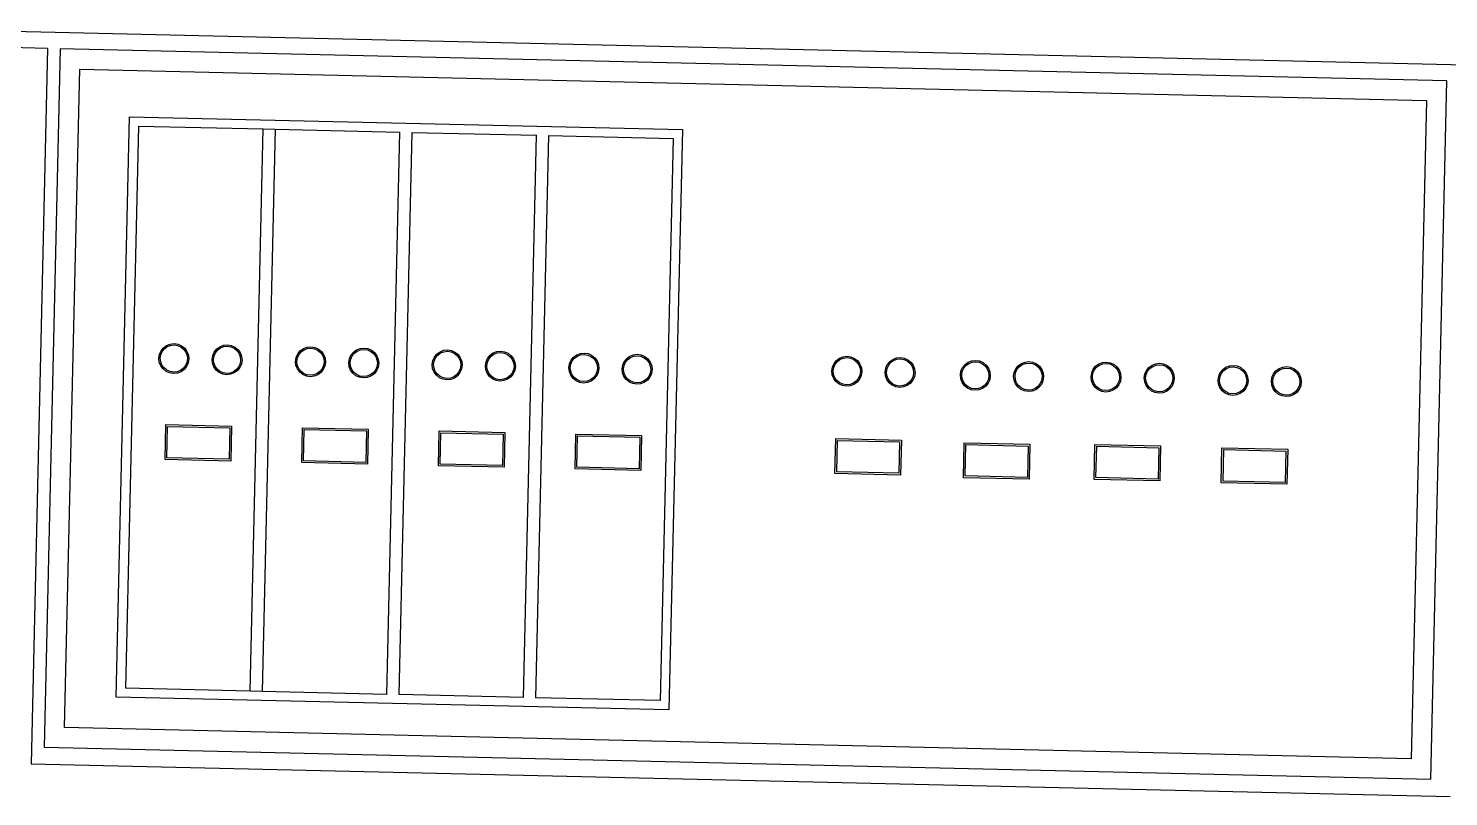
# Model space of a CAD drawing. Header units: inches. Extents: x -1841 to -80, y -100 to 1021.
# Drawn here: x -1162.45 to -1144.34, y 696.81 to 706.61 of the extents above; entities that cross this region are included whole.
import ezdxf

# ---------------------------------------------------------------- set-up
doc = ezdxf.new("R2010")
doc.units = ezdxf.units.IN
doc.header["$MEASUREMENT"] = 0
doc.layers.add('Edges', color=7, linetype='Continuous')

# ---------------------------------------------------------------- blocks, each defined once
blk = doc.blocks.new('Fire Alarm Control Panel fr')
at = {"layer": 'Edges', "color": 1}
for p, q in [((-1.3994, 1.8649), (-1.3994, -1.5137)), ((-0.003, -1.189), (-0.003, 1.5195)), ((-1.3686, 1.4817), (-1.3686, -1.1651)), ((-0.0351, 1.4817), (-1.3686, 1.4817)), ((-0.0351, -1.1651), (-0.0351, 1.4817)), ((-1.3302, -1.1268), (-1.3302, 1.4434)), ((-1.3302, 1.4434), (-0.0734, 1.4434)), ((-0.0734, 1.4434), (-0.0734, -1.1268)), ((-0.8161, 1.1885), (-0.8152, 1.1959)), ((-0.8152, 1.1959), (-0.8123, 1.2028)), ((-0.8135, 1.1885), (-0.8126, 1.1952)), ((-0.8126, 1.1952), (-0.81, 1.2015)), ((-0.8123, 1.2028), (-0.8078, 1.2087)), ((-0.81, 1.2015), (-0.8059, 1.2068)), ((-0.8078, 1.2087), (-0.8018, 1.2133)), ((-0.8059, 1.2068), (-0.8005, 1.211)), ((-0.8018, 1.2133), (-0.7949, 1.2161)), ((-0.8005, 1.211), (-0.7943, 1.2135)), ((-0.7949, 1.2161), (-0.7876, 1.2171)), ((-0.7943, 1.2135), (-0.7876, 1.2144)), ((-0.7876, 1.2171), (-0.7802, 1.2161)), ((-0.7876, 1.2144), (-0.7808, 1.2135)), ((-0.7808, 1.2135), (-0.7746, 1.211)), ((-0.7802, 1.2161), (-0.7733, 1.2133)), ((-0.7746, 1.211), (-0.7692, 1.2068)), ((-0.7733, 1.2133), (-0.7673, 1.2087)), ((-0.7692, 1.2068), (-0.7651, 1.2015)), ((-0.7673, 1.2087), (-0.7628, 1.2028)), ((-0.7651, 1.2015), (-0.7625, 1.1952)), ((-0.7628, 1.2028), (-0.76, 1.1959)), ((-0.7625, 1.1952), (-0.7616, 1.1885)), ((-0.76, 1.1959), (-0.759, 1.1885)), ((-0.6584, 1.0687), (-0.6584, 1.1942)), ((-0.6584, 1.1942), (-0.5917, 1.1942)), ((-0.5917, 1.1942), (-0.5917, 1.0687)), ((-0.8152, 1.1811), (-0.8161, 1.1885)), ((-0.8123, 1.1742), (-0.8152, 1.1811)), ((-0.8126, 1.1818), (-0.8135, 1.1885)), ((-0.81, 1.1756), (-0.8126, 1.1818)), ((-0.8078, 1.1683), (-0.8123, 1.1742)), ((-0.8059, 1.1702), (-0.81, 1.1756)), ((-0.8018, 1.1638), (-0.8078, 1.1683)), ((-0.8005, 1.1661), (-0.8059, 1.1702)), ((-0.7943, 1.1635), (-0.8005, 1.1661)), ((-0.7746, 1.1661), (-0.7808, 1.1635)), ((-0.7692, 1.1702), (-0.7746, 1.1661)), ((-0.7673, 1.1683), (-0.7733, 1.1638)), ((-0.7651, 1.1756), (-0.7692, 1.1702)), ((-0.7628, 1.1742), (-0.7673, 1.1683)), ((-0.7625, 1.1818), (-0.7651, 1.1756)), ((-0.76, 1.1811), (-0.7628, 1.1742)), ((-0.7616, 1.1885), (-0.7625, 1.1818)), ((-0.759, 1.1885), (-0.76, 1.1811)), ((-0.655, 1.1908), (-0.5951, 1.1908)), ((-0.655, 1.0721), (-0.655, 1.1908)), ((-0.5951, 1.1908), (-0.5951, 1.0721)), ((-0.7949, 1.1609), (-0.8018, 1.1638)), ((-0.7876, 1.1599), (-0.7949, 1.1609)), ((-0.7876, 1.1626), (-0.7943, 1.1635)), ((-0.7808, 1.1635), (-0.7876, 1.1626)), ((-0.7802, 1.1609), (-0.7876, 1.1599)), ((-0.7733, 1.1638), (-0.7802, 1.1609)), ((-0.8078, 1.1071), (-0.8018, 1.1117)), ((-0.8018, 1.1117), (-0.7949, 1.1145)), ((-0.8005, 1.1094), (-0.7943, 1.1119)), ((-0.7949, 1.1145), (-0.7876, 1.1155)), ((-0.7943, 1.1119), (-0.7876, 1.1128)), ((-0.7876, 1.1155), (-0.7802, 1.1145)), ((-0.7876, 1.1128), (-0.7808, 1.1119)), ((-0.7808, 1.1119), (-0.7746, 1.1094)), ((-0.7802, 1.1145), (-0.7733, 1.1117)), ((-0.7733, 1.1117), (-0.7673, 1.1071)), ((-0.8161, 1.0869), (-0.8152, 1.0943)), ((-0.8152, 1.0795), (-0.8161, 1.0869)), ((-0.8152, 1.0943), (-0.8123, 1.1012)), ((-0.8135, 1.0869), (-0.8126, 1.0936)), ((-0.8126, 1.0802), (-0.8135, 1.0869)), ((-0.8126, 1.0936), (-0.81, 1.0999)), ((-0.8123, 1.1012), (-0.8078, 1.1071)), ((-0.81, 1.0999), (-0.8059, 1.1052)), ((-0.8059, 1.1052), (-0.8005, 1.1094)), ((-0.7746, 1.1094), (-0.7692, 1.1052)), ((-0.7692, 1.1052), (-0.7651, 1.0999)), ((-0.7673, 1.1071), (-0.7628, 1.1012)), ((-0.7651, 1.0999), (-0.7625, 1.0936)), ((-0.7628, 1.1012), (-0.76, 1.0943)), ((-0.7625, 1.0936), (-0.7616, 1.0869)), ((-0.7616, 1.0869), (-0.7625, 1.0802)), ((-0.76, 1.0943), (-0.759, 1.0869)), ((-0.759, 1.0869), (-0.76, 1.0795)), ((-0.8123, 1.0726), (-0.8152, 1.0795)), ((-0.81, 1.074), (-0.8126, 1.0802)), ((-0.8078, 1.0667), (-0.8123, 1.0726)), ((-0.8059, 1.0686), (-0.81, 1.074)), ((-0.8018, 1.0622), (-0.8078, 1.0667)), ((-0.8005, 1.0645), (-0.8059, 1.0686)), ((-0.7949, 1.0593), (-0.8018, 1.0622)), ((-0.7943, 1.0619), (-0.8005, 1.0645)), ((-0.7876, 1.0583), (-0.7949, 1.0593)), ((-0.7876, 1.061), (-0.7943, 1.0619)), ((-0.7808, 1.0619), (-0.7876, 1.061)), ((-0.7802, 1.0593), (-0.7876, 1.0583)), ((-0.7746, 1.0645), (-0.7808, 1.0619)), ((-0.7733, 1.0622), (-0.7802, 1.0593)), ((-0.7692, 1.0686), (-0.7746, 1.0645)), ((-0.7673, 1.0667), (-0.7733, 1.0622)), ((-0.7651, 1.074), (-0.7692, 1.0686)), ((-0.7628, 1.0726), (-0.7673, 1.0667)), ((-0.7625, 1.0802), (-0.7651, 1.074)), ((-0.76, 1.0795), (-0.7628, 1.0726)), ((-0.5917, 1.0687), (-0.6584, 1.0687)), ((-0.5951, 1.0721), (-0.655, 1.0721)), ((-0.8169, 0.946), (-0.8159, 0.9534)), ((-0.8159, 0.9534), (-0.8131, 0.9602)), ((-0.8142, 0.946), (-0.8134, 0.9527)), ((-0.8134, 0.9527), (-0.8108, 0.9589)), ((-0.8131, 0.9602), (-0.8085, 0.9662)), ((-0.8108, 0.9589), (-0.8066, 0.9643)), ((-0.8085, 0.9662), (-0.8026, 0.9707)), ((-0.8066, 0.9643), (-0.8013, 0.9684)), ((-0.8026, 0.9707), (-0.7957, 0.9736)), ((-0.8013, 0.9684), (-0.795, 0.971)), ((-0.7957, 0.9736), (-0.7883, 0.9745)), ((-0.795, 0.971), (-0.7883, 0.9719)), ((-0.7883, 0.9745), (-0.7809, 0.9736)), ((-0.7883, 0.9719), (-0.7816, 0.971)), ((-0.7816, 0.971), (-0.7754, 0.9684)), ((-0.7809, 0.9736), (-0.774, 0.9707)), ((-0.7754, 0.9684), (-0.77, 0.9643)), ((-0.774, 0.9707), (-0.7681, 0.9662)), ((-0.77, 0.9643), (-0.7659, 0.9589)), ((-0.7681, 0.9662), (-0.7636, 0.9602)), ((-0.7659, 0.9589), (-0.7633, 0.9527)), ((-0.7636, 0.9602), (-0.7607, 0.9534)), ((-0.7633, 0.9527), (-0.7624, 0.946)), ((-0.7607, 0.9534), (-0.7597, 0.946)), ((-0.6592, 0.8262), (-0.6592, 0.9516)), ((-0.6592, 0.9516), (-0.5925, 0.9516)), ((-0.5925, 0.9516), (-0.5925, 0.8262)), ((-0.8159, 0.9386), (-0.8169, 0.946)), ((-0.8131, 0.9317), (-0.8159, 0.9386)), ((-0.8134, 0.9392), (-0.8142, 0.946)), ((-0.8108, 0.933), (-0.8134, 0.9392)), ((-0.8085, 0.9257), (-0.8131, 0.9317)), ((-0.8066, 0.9276), (-0.8108, 0.933)), ((-0.8026, 0.9212), (-0.8085, 0.9257)), ((-0.8013, 0.9235), (-0.8066, 0.9276)), ((-0.795, 0.9209), (-0.8013, 0.9235)), ((-0.7754, 0.9235), (-0.7816, 0.9209)), ((-0.77, 0.9276), (-0.7754, 0.9235)), ((-0.7681, 0.9257), (-0.774, 0.9212)), ((-0.7659, 0.933), (-0.77, 0.9276)), ((-0.7636, 0.9317), (-0.7681, 0.9257)), ((-0.7633, 0.9392), (-0.7659, 0.933)), ((-0.7607, 0.9386), (-0.7636, 0.9317)), ((-0.7624, 0.946), (-0.7633, 0.9392)), ((-0.7597, 0.946), (-0.7607, 0.9386)), ((-0.6558, 0.8296), (-0.6558, 0.9482)), ((-0.6558, 0.9482), (-0.5959, 0.9482)), ((-0.5959, 0.9482), (-0.5959, 0.8296)), ((-0.7957, 0.9184), (-0.8026, 0.9212)), ((-0.7883, 0.9174), (-0.7957, 0.9184)), ((-0.7883, 0.92), (-0.795, 0.9209)), ((-0.7816, 0.9209), (-0.7883, 0.92)), ((-0.7809, 0.9184), (-0.7883, 0.9174)), ((-0.774, 0.9212), (-0.7809, 0.9184)), ((-0.8085, 0.8646), (-0.8026, 0.8691)), ((-0.8026, 0.8691), (-0.7957, 0.872)), ((-0.8013, 0.8668), (-0.795, 0.8694)), ((-0.7957, 0.872), (-0.7883, 0.8729)), ((-0.795, 0.8694), (-0.7883, 0.8703)), ((-0.7883, 0.8729), (-0.7809, 0.872)), ((-0.7883, 0.8703), (-0.7816, 0.8694)), ((-0.7816, 0.8694), (-0.7754, 0.8668)), ((-0.7809, 0.872), (-0.774, 0.8691)), ((-0.774, 0.8691), (-0.7681, 0.8646)), ((-0.8169, 0.8444), (-0.8159, 0.8518)), ((-0.8159, 0.837), (-0.8169, 0.8444)), ((-0.8159, 0.8518), (-0.8131, 0.8586)), ((-0.8142, 0.8444), (-0.8134, 0.8511)), ((-0.8134, 0.8376), (-0.8142, 0.8444)), ((-0.8134, 0.8511), (-0.8108, 0.8573)), ((-0.8131, 0.8586), (-0.8085, 0.8646)), ((-0.8108, 0.8573), (-0.8066, 0.8627)), ((-0.8066, 0.8627), (-0.8013, 0.8668)), ((-0.7754, 0.8668), (-0.77, 0.8627)), ((-0.77, 0.8627), (-0.7659, 0.8573)), ((-0.7681, 0.8646), (-0.7636, 0.8586)), ((-0.7659, 0.8573), (-0.7633, 0.8511)), ((-0.7636, 0.8586), (-0.7607, 0.8518)), ((-0.7633, 0.8511), (-0.7624, 0.8444)), ((-0.7624, 0.8444), (-0.7633, 0.8376)), ((-0.7607, 0.8518), (-0.7597, 0.8444)), ((-0.7597, 0.8444), (-0.7607, 0.837)), ((-0.8131, 0.8301), (-0.8159, 0.837)), ((-0.8108, 0.8314), (-0.8134, 0.8376)), ((-0.8085, 0.8241), (-0.8131, 0.8301)), ((-0.8066, 0.826), (-0.8108, 0.8314)), ((-0.8026, 0.8196), (-0.8085, 0.8241)), ((-0.8013, 0.8219), (-0.8066, 0.826)), ((-0.7957, 0.8168), (-0.8026, 0.8196)), ((-0.795, 0.8193), (-0.8013, 0.8219)), ((-0.7883, 0.8158), (-0.7957, 0.8168)), ((-0.7883, 0.8184), (-0.795, 0.8193)), ((-0.7816, 0.8193), (-0.7883, 0.8184)), ((-0.7809, 0.8168), (-0.7883, 0.8158)), ((-0.7754, 0.8219), (-0.7816, 0.8193)), ((-0.774, 0.8196), (-0.7809, 0.8168)), ((-0.77, 0.826), (-0.7754, 0.8219)), ((-0.7681, 0.8241), (-0.774, 0.8196)), ((-0.7659, 0.8314), (-0.77, 0.826)), ((-0.7636, 0.8301), (-0.7681, 0.8241)), ((-0.7633, 0.8376), (-0.7659, 0.8314)), ((-0.7607, 0.837), (-0.7636, 0.8301)), ((-0.5925, 0.8262), (-0.6592, 0.8262)), ((-0.5959, 0.8296), (-0.6558, 0.8296)), ((-0.8134, 0.704), (-0.8106, 0.7109)), ((-0.8108, 0.7033), (-0.8083, 0.7095)), ((-0.8106, 0.7109), (-0.806, 0.7168)), ((-0.8083, 0.7095), (-0.8041, 0.7149)), ((-0.806, 0.7168), (-0.8001, 0.7213)), ((-0.8041, 0.7149), (-0.7988, 0.719)), ((-0.8001, 0.7213), (-0.7932, 0.7242)), ((-0.7988, 0.719), (-0.7925, 0.7216)), ((-0.7932, 0.7242), (-0.7858, 0.7251)), ((-0.7925, 0.7216), (-0.7858, 0.7225)), ((-0.7858, 0.7251), (-0.7784, 0.7242)), ((-0.7858, 0.7225), (-0.7791, 0.7216)), ((-0.7791, 0.7216), (-0.7728, 0.719)), ((-0.7784, 0.7242), (-0.7715, 0.7213)), ((-0.7728, 0.719), (-0.7675, 0.7149)), ((-0.7715, 0.7213), (-0.7656, 0.7168)), ((-0.7675, 0.7149), (-0.7634, 0.7095)), ((-0.7656, 0.7168), (-0.7611, 0.7109)), ((-0.7634, 0.7095), (-0.7608, 0.7033)), ((-0.7611, 0.7109), (-0.7582, 0.704)), ((-0.8144, 0.6966), (-0.8134, 0.704)), ((-0.8134, 0.6892), (-0.8144, 0.6966)), ((-0.8106, 0.6823), (-0.8134, 0.6892)), ((-0.8117, 0.6966), (-0.8108, 0.7033)), ((-0.8108, 0.6899), (-0.8117, 0.6966)), ((-0.8083, 0.6836), (-0.8108, 0.6899)), ((-0.806, 0.6764), (-0.8106, 0.6823)), ((-0.8041, 0.6782), (-0.8083, 0.6836)), ((-0.7988, 0.6741), (-0.8041, 0.6782)), ((-0.7675, 0.6782), (-0.7728, 0.6741)), ((-0.7634, 0.6836), (-0.7675, 0.6782)), ((-0.7611, 0.6823), (-0.7656, 0.6764)), ((-0.7608, 0.6899), (-0.7634, 0.6836)), ((-0.7582, 0.6892), (-0.7611, 0.6823)), ((-0.7608, 0.7033), (-0.7599, 0.6966)), ((-0.7599, 0.6966), (-0.7608, 0.6899)), ((-0.7582, 0.704), (-0.7572, 0.6966)), ((-0.7572, 0.6966), (-0.7582, 0.6892)), ((-0.6567, 0.5768), (-0.6567, 0.7022)), ((-0.6567, 0.7022), (-0.59, 0.7022)), ((-0.6533, 0.6988), (-0.5934, 0.6988)), ((-0.6533, 0.5802), (-0.6533, 0.6988)), ((-0.5934, 0.6988), (-0.5934, 0.5802)), ((-0.59, 0.7022), (-0.59, 0.5768)), ((-0.8001, 0.6718), (-0.806, 0.6764)), ((-0.7932, 0.669), (-0.8001, 0.6718)), ((-0.7925, 0.6715), (-0.7988, 0.6741)), ((-0.7858, 0.668), (-0.7932, 0.669)), ((-0.7858, 0.6707), (-0.7925, 0.6715)), ((-0.7791, 0.6715), (-0.7858, 0.6707)), ((-0.7784, 0.669), (-0.7858, 0.668)), ((-0.7728, 0.6741), (-0.7791, 0.6715)), ((-0.7715, 0.6718), (-0.7784, 0.669)), ((-0.7656, 0.6764), (-0.7715, 0.6718)), ((-0.7932, 0.6226), (-0.7858, 0.6235)), ((-0.7858, 0.6235), (-0.7784, 0.6226)), ((-0.8144, 0.595), (-0.8134, 0.6024)), ((-0.8134, 0.6024), (-0.8106, 0.6093)), ((-0.8117, 0.595), (-0.8108, 0.6017)), ((-0.8108, 0.6017), (-0.8083, 0.6079)), ((-0.8106, 0.6093), (-0.806, 0.6152)), ((-0.8083, 0.6079), (-0.8041, 0.6133)), ((-0.806, 0.6152), (-0.8001, 0.6197)), ((-0.8041, 0.6133), (-0.7988, 0.6174)), ((-0.8001, 0.6197), (-0.7932, 0.6226)), ((-0.7988, 0.6174), (-0.7925, 0.62)), ((-0.7925, 0.62), (-0.7858, 0.6209)), ((-0.7858, 0.6209), (-0.7791, 0.62)), ((-0.7791, 0.62), (-0.7728, 0.6174)), ((-0.7784, 0.6226), (-0.7715, 0.6197)), ((-0.7728, 0.6174), (-0.7675, 0.6133)), ((-0.7715, 0.6197), (-0.7656, 0.6152)), ((-0.7675, 0.6133), (-0.7634, 0.6079)), ((-0.7656, 0.6152), (-0.7611, 0.6093)), ((-0.7634, 0.6079), (-0.7608, 0.6017)), ((-0.7611, 0.6093), (-0.7582, 0.6024)), ((-0.7608, 0.6017), (-0.7599, 0.595)), ((-0.7582, 0.6024), (-0.7572, 0.595)), ((-0.8134, 0.5876), (-0.8144, 0.595)), ((-0.8106, 0.5807), (-0.8134, 0.5876)), ((-0.8108, 0.5883), (-0.8117, 0.595)), ((-0.8083, 0.582), (-0.8108, 0.5883)), ((-0.806, 0.5748), (-0.8106, 0.5807)), ((-0.8041, 0.5766), (-0.8083, 0.582)), ((-0.8001, 0.5702), (-0.806, 0.5748)), ((-0.7988, 0.5725), (-0.8041, 0.5766)), ((-0.7932, 0.5674), (-0.8001, 0.5702)), ((-0.7925, 0.5699), (-0.7988, 0.5725)), ((-0.7858, 0.5691), (-0.7925, 0.5699)), ((-0.7791, 0.5699), (-0.7858, 0.5691)), ((-0.7728, 0.5725), (-0.7791, 0.5699)), ((-0.7715, 0.5702), (-0.7784, 0.5674)), ((-0.7675, 0.5766), (-0.7728, 0.5725)), ((-0.7656, 0.5748), (-0.7715, 0.5702)), ((-0.7634, 0.582), (-0.7675, 0.5766)), ((-0.7611, 0.5807), (-0.7656, 0.5748)), ((-0.7608, 0.5883), (-0.7634, 0.582)), ((-0.7582, 0.5876), (-0.7611, 0.5807)), ((-0.7599, 0.595), (-0.7608, 0.5883)), ((-0.7572, 0.595), (-0.7582, 0.5876)), ((-0.59, 0.5768), (-0.6567, 0.5768)), ((-0.5934, 0.5802), (-0.6533, 0.5802)), ((-0.7858, 0.5664), (-0.7932, 0.5674)), ((-0.7784, 0.5674), (-0.7858, 0.5664)), ((-0.8156, 0.4586), (-0.8127, 0.4655)), ((-0.813, 0.458), (-0.8104, 0.4642)), ((-0.8127, 0.4655), (-0.8082, 0.4715)), ((-0.8104, 0.4642), (-0.8063, 0.4696)), ((-0.8082, 0.4715), (-0.8023, 0.476)), ((-0.8063, 0.4696), (-0.801, 0.4737)), ((-0.8023, 0.476), (-0.7954, 0.4789)), ((-0.801, 0.4737), (-0.7947, 0.4763)), ((-0.7954, 0.4789), (-0.788, 0.4798)), ((-0.7947, 0.4763), (-0.788, 0.4772)), ((-0.788, 0.4798), (-0.7806, 0.4789)), ((-0.788, 0.4772), (-0.7813, 0.4763)), ((-0.7813, 0.4763), (-0.775, 0.4737)), ((-0.7806, 0.4789), (-0.7737, 0.476)), ((-0.775, 0.4737), (-0.7697, 0.4696)), ((-0.7737, 0.476), (-0.7678, 0.4715)), ((-0.7697, 0.4696), (-0.7656, 0.4642)), ((-0.7678, 0.4715), (-0.7632, 0.4655)), ((-0.7656, 0.4642), (-0.763, 0.458)), ((-0.7632, 0.4655), (-0.7604, 0.4586)), ((-0.8166, 0.4513), (-0.8156, 0.4586)), ((-0.8156, 0.4439), (-0.8166, 0.4513)), ((-0.8127, 0.437), (-0.8156, 0.4439)), ((-0.8139, 0.4513), (-0.813, 0.458)), ((-0.813, 0.4445), (-0.8139, 0.4513)), ((-0.8104, 0.4383), (-0.813, 0.4445)), ((-0.8082, 0.431), (-0.8127, 0.437)), ((-0.8063, 0.4329), (-0.8104, 0.4383)), ((-0.7656, 0.4383), (-0.7697, 0.4329)), ((-0.7632, 0.437), (-0.7678, 0.431)), ((-0.763, 0.4445), (-0.7656, 0.4383)), ((-0.7604, 0.4439), (-0.7632, 0.437)), ((-0.763, 0.458), (-0.7621, 0.4513)), ((-0.7621, 0.4513), (-0.763, 0.4445)), ((-0.7604, 0.4586), (-0.7594, 0.4513)), ((-0.7594, 0.4513), (-0.7604, 0.4439)), ((-0.6589, 0.3315), (-0.6589, 0.4569)), ((-0.6589, 0.4569), (-0.5922, 0.4569)), ((-0.6555, 0.3349), (-0.6555, 0.4535)), ((-0.6555, 0.4535), (-0.5956, 0.4535)), ((-0.5956, 0.4535), (-0.5956, 0.3349)), ((-0.5922, 0.4569), (-0.5922, 0.3315)), ((-0.8023, 0.4265), (-0.8082, 0.431)), ((-0.801, 0.4288), (-0.8063, 0.4329)), ((-0.7954, 0.4237), (-0.8023, 0.4265)), ((-0.7947, 0.4262), (-0.801, 0.4288)), ((-0.788, 0.4227), (-0.7954, 0.4237)), ((-0.788, 0.4253), (-0.7947, 0.4262)), ((-0.7813, 0.4262), (-0.788, 0.4253)), ((-0.7806, 0.4237), (-0.788, 0.4227)), ((-0.775, 0.4288), (-0.7813, 0.4262)), ((-0.7737, 0.4265), (-0.7806, 0.4237)), ((-0.7697, 0.4329), (-0.775, 0.4288)), ((-0.7678, 0.431), (-0.7737, 0.4265)), ((-0.8166, 0.3497), (-0.8156, 0.357)), ((-0.8156, 0.357), (-0.8127, 0.3639)), ((-0.8139, 0.3497), (-0.813, 0.3564)), ((-0.813, 0.3564), (-0.8104, 0.3626)), ((-0.8127, 0.3639), (-0.8082, 0.3699)), ((-0.8104, 0.3626), (-0.8063, 0.368)), ((-0.8082, 0.3699), (-0.8023, 0.3744)), ((-0.8063, 0.368), (-0.801, 0.3721)), ((-0.8023, 0.3744), (-0.7954, 0.3773)), ((-0.801, 0.3721), (-0.7947, 0.3747)), ((-0.7954, 0.3773), (-0.788, 0.3782)), ((-0.7947, 0.3747), (-0.788, 0.3756)), ((-0.788, 0.3782), (-0.7806, 0.3773)), ((-0.788, 0.3756), (-0.7813, 0.3747)), ((-0.7813, 0.3747), (-0.775, 0.3721)), ((-0.7806, 0.3773), (-0.7737, 0.3744)), ((-0.775, 0.3721), (-0.7697, 0.368)), ((-0.7737, 0.3744), (-0.7678, 0.3699)), ((-0.7697, 0.368), (-0.7656, 0.3626)), ((-0.7678, 0.3699), (-0.7632, 0.3639)), ((-0.7656, 0.3626), (-0.763, 0.3564)), ((-0.7632, 0.3639), (-0.7604, 0.357)), ((-0.763, 0.3564), (-0.7621, 0.3497)), ((-0.7604, 0.357), (-0.7594, 0.3497)), ((-0.8156, 0.3423), (-0.8166, 0.3497)), ((-0.8127, 0.3354), (-0.8156, 0.3423)), ((-0.813, 0.3429), (-0.8139, 0.3497)), ((-0.8104, 0.3367), (-0.813, 0.3429)), ((-0.8082, 0.3294), (-0.8127, 0.3354)), ((-0.8063, 0.3313), (-0.8104, 0.3367)), ((-0.8023, 0.3249), (-0.8082, 0.3294)), ((-0.801, 0.3272), (-0.8063, 0.3313)), ((-0.7947, 0.3246), (-0.801, 0.3272)), ((-0.775, 0.3272), (-0.7813, 0.3246)), ((-0.7697, 0.3313), (-0.775, 0.3272)), ((-0.7678, 0.3294), (-0.7737, 0.3249)), ((-0.7656, 0.3367), (-0.7697, 0.3313)), ((-0.7632, 0.3354), (-0.7678, 0.3294)), ((-0.763, 0.3429), (-0.7656, 0.3367)), ((-0.7604, 0.3423), (-0.7632, 0.3354)), ((-0.7621, 0.3497), (-0.763, 0.3429)), ((-0.7594, 0.3497), (-0.7604, 0.3423)), ((-0.5922, 0.3315), (-0.6589, 0.3315)), ((-0.5956, 0.3349), (-0.6555, 0.3349)), ((-0.7954, 0.3221), (-0.8023, 0.3249)), ((-0.788, 0.3211), (-0.7954, 0.3221)), ((-0.788, 0.3237), (-0.7947, 0.3246)), ((-0.7813, 0.3246), (-0.788, 0.3237)), ((-0.7806, 0.3221), (-0.788, 0.3211)), ((-0.7737, 0.3249), (-0.7806, 0.3221)), ((-1.2419, 0.0254), (-0.1338, 0.0254)), ((-1.2419, -1.0298), (-1.2419, 0.0254)), ((-1.2246, -0.2299), (-1.2246, 0.0081)), ((-1.2246, 0.0081), (-0.1512, 0.0081)), ((-0.1512, 0.0081), (-0.1512, -0.2299)), ((-0.1338, 0.0254), (-0.1338, -1.0298)), ((-0.8027, -0.0302), (-0.7967, -0.0257)), ((-0.7967, -0.0257), (-0.7899, -0.0228)), ((-0.7954, -0.028), (-0.7892, -0.0254)), ((-0.7899, -0.0228), (-0.7825, -0.0219)), ((-0.7892, -0.0254), (-0.7825, -0.0245)), ((-0.7825, -0.0219), (-0.7751, -0.0228)), ((-0.7825, -0.0245), (-0.7758, -0.0254)), ((-0.7758, -0.0254), (-0.7695, -0.028)), ((-0.7751, -0.0228), (-0.7682, -0.0257)), ((-0.7682, -0.0257), (-0.7623, -0.0302)), ((-0.811, -0.0504), (-0.8101, -0.0431)), ((-0.8101, -0.0578), (-0.811, -0.0504)), ((-0.8101, -0.0431), (-0.8072, -0.0362)), ((-0.8084, -0.0504), (-0.8075, -0.0437)), ((-0.8075, -0.0572), (-0.8084, -0.0504)), ((-0.8075, -0.0437), (-0.8049, -0.0375)), ((-0.8072, -0.0362), (-0.8027, -0.0302)), ((-0.8049, -0.0375), (-0.8008, -0.0321)), ((-0.8008, -0.0321), (-0.7954, -0.028)), ((-0.7695, -0.028), (-0.7641, -0.0321)), ((-0.7641, -0.0321), (-0.76, -0.0375)), ((-0.7623, -0.0302), (-0.7577, -0.0362)), ((-0.76, -0.0375), (-0.7574, -0.0437)), ((-0.7577, -0.0362), (-0.7549, -0.0431)), ((-0.7574, -0.0437), (-0.7565, -0.0504)), ((-0.7565, -0.0504), (-0.7574, -0.0572)), ((-0.7549, -0.0431), (-0.7539, -0.0504)), ((-0.7539, -0.0504), (-0.7549, -0.0578)), ((-0.6562, -0.1644), (-0.6562, -0.039)), ((-0.6562, -0.039), (-0.5895, -0.039)), ((-0.6528, -0.161), (-0.6528, -0.0424)), ((-0.6528, -0.0424), (-0.5929, -0.0424)), ((-0.5929, -0.0424), (-0.5929, -0.161)), ((-0.5895, -0.039), (-0.5895, -0.1644)), ((-0.8072, -0.0647), (-0.8101, -0.0578)), ((-0.8049, -0.0634), (-0.8075, -0.0572)), ((-0.8027, -0.0707), (-0.8072, -0.0647)), ((-0.8008, -0.0688), (-0.8049, -0.0634)), ((-0.7967, -0.0752), (-0.8027, -0.0707)), ((-0.7954, -0.0729), (-0.8008, -0.0688)), ((-0.7899, -0.078), (-0.7967, -0.0752)), ((-0.7892, -0.0755), (-0.7954, -0.0729)), ((-0.7825, -0.079), (-0.7899, -0.078)), ((-0.7825, -0.0764), (-0.7892, -0.0755)), ((-0.7758, -0.0755), (-0.7825, -0.0764)), ((-0.7751, -0.078), (-0.7825, -0.079)), ((-0.7695, -0.0729), (-0.7758, -0.0755)), ((-0.7682, -0.0752), (-0.7751, -0.078)), ((-0.7641, -0.0688), (-0.7695, -0.0729)), ((-0.7623, -0.0707), (-0.7682, -0.0752)), ((-0.76, -0.0634), (-0.7641, -0.0688)), ((-0.7577, -0.0647), (-0.7623, -0.0707)), ((-0.7574, -0.0572), (-0.76, -0.0634)), ((-0.7549, -0.0578), (-0.7577, -0.0647)), ((-0.8072, -0.1378), (-0.8027, -0.1318)), ((-0.8049, -0.1391), (-0.8008, -0.1337)), ((-0.8027, -0.1318), (-0.7967, -0.1273)), ((-0.8008, -0.1337), (-0.7954, -0.1296)), ((-0.7967, -0.1273), (-0.7899, -0.1244)), ((-0.7954, -0.1296), (-0.7892, -0.127)), ((-0.7899, -0.1244), (-0.7825, -0.1235)), ((-0.7892, -0.127), (-0.7825, -0.1261)), ((-0.7825, -0.1235), (-0.7751, -0.1244)), ((-0.7825, -0.1261), (-0.7758, -0.127)), ((-0.7758, -0.127), (-0.7695, -0.1296)), ((-0.7751, -0.1244), (-0.7682, -0.1273)), ((-0.7695, -0.1296), (-0.7641, -0.1337)), ((-0.7682, -0.1273), (-0.7623, -0.1318)), ((-0.7641, -0.1337), (-0.76, -0.1391)), ((-0.7623, -0.1318), (-0.7577, -0.1378)), ((-0.811, -0.152), (-0.8101, -0.1447)), ((-0.8101, -0.1594), (-0.811, -0.152)), ((-0.8101, -0.1447), (-0.8072, -0.1378)), ((-0.8072, -0.1663), (-0.8101, -0.1594)), ((-0.8084, -0.152), (-0.8075, -0.1453)), ((-0.8075, -0.1588), (-0.8084, -0.152)), ((-0.8075, -0.1453), (-0.8049, -0.1391)), ((-0.8049, -0.165), (-0.8075, -0.1588)), ((-0.76, -0.1391), (-0.7574, -0.1453)), ((-0.7574, -0.1588), (-0.76, -0.165)), ((-0.7577, -0.1378), (-0.7549, -0.1447)), ((-0.7549, -0.1594), (-0.7577, -0.1663)), ((-0.7574, -0.1453), (-0.7565, -0.152)), ((-0.7565, -0.152), (-0.7574, -0.1588)), ((-0.7549, -0.1447), (-0.7539, -0.152)), ((-0.7539, -0.152), (-0.7549, -0.1594)), ((-0.5929, -0.161), (-0.6528, -0.161)), ((-0.8027, -0.1723), (-0.8072, -0.1663)), ((-0.8008, -0.1704), (-0.8049, -0.165)), ((-0.7967, -0.1768), (-0.8027, -0.1723)), ((-0.7954, -0.1745), (-0.8008, -0.1704)), ((-0.7899, -0.1796), (-0.7967, -0.1768)), ((-0.7892, -0.1771), (-0.7954, -0.1745)), ((-0.7825, -0.1806), (-0.7899, -0.1796)), ((-0.7825, -0.178), (-0.7892, -0.1771)), ((-0.7758, -0.1771), (-0.7825, -0.178)), ((-0.7751, -0.1796), (-0.7825, -0.1806)), ((-0.7695, -0.1745), (-0.7758, -0.1771)), ((-0.7682, -0.1768), (-0.7751, -0.1796)), ((-0.7641, -0.1704), (-0.7695, -0.1745)), ((-0.7623, -0.1723), (-0.7682, -0.1768)), ((-0.76, -0.165), (-0.7641, -0.1704)), ((-0.7577, -0.1663), (-0.7623, -0.1723)), ((-0.5895, -0.1644), (-0.6562, -0.1644)), ((-1.2246, -0.2299), (-0.1512, -0.2299)), ((-1.2246, -0.4908), (-1.2246, -0.2528)), ((-0.1512, -0.2528), (-1.2246, -0.2528)), ((-0.1512, -0.2528), (-0.1512, -0.4908)), ((-0.8101, -0.3039), (-0.8072, -0.297)), ((-0.8072, -0.297), (-0.8027, -0.2911)), ((-0.8049, -0.2983), (-0.8008, -0.293)), ((-0.8027, -0.2911), (-0.7967, -0.2866)), ((-0.8008, -0.293), (-0.7954, -0.2889)), ((-0.7967, -0.2866), (-0.7899, -0.2837)), ((-0.7954, -0.2889), (-0.7892, -0.2863)), ((-0.7899, -0.2837), (-0.7825, -0.2827)), ((-0.7892, -0.2863), (-0.7825, -0.2854)), ((-0.7825, -0.2827), (-0.7751, -0.2837)), ((-0.7825, -0.2854), (-0.7758, -0.2863)), ((-0.7758, -0.2863), (-0.7695, -0.2889)), ((-0.7751, -0.2837), (-0.7682, -0.2866)), ((-0.7695, -0.2889), (-0.7641, -0.293)), ((-0.7682, -0.2866), (-0.7623, -0.2911)), ((-0.7641, -0.293), (-0.76, -0.2983)), ((-0.7623, -0.2911), (-0.7577, -0.297)), ((-0.7577, -0.297), (-0.7549, -0.3039)), ((-0.811, -0.3113), (-0.8101, -0.3039)), ((-0.8101, -0.3187), (-0.811, -0.3113)), ((-0.8072, -0.3256), (-0.8101, -0.3187)), ((-0.8084, -0.3113), (-0.8075, -0.3046)), ((-0.8075, -0.318), (-0.8084, -0.3113)), ((-0.8075, -0.3046), (-0.8049, -0.2983)), ((-0.8049, -0.3243), (-0.8075, -0.318)), ((-0.8008, -0.3296), (-0.8049, -0.3243)), ((-0.76, -0.3243), (-0.7641, -0.3296)), ((-0.76, -0.2983), (-0.7574, -0.3046)), ((-0.7574, -0.318), (-0.76, -0.3243)), ((-0.7549, -0.3187), (-0.7577, -0.3256)), ((-0.7574, -0.3046), (-0.7565, -0.3113)), ((-0.7565, -0.3113), (-0.7574, -0.318)), ((-0.7549, -0.3039), (-0.7539, -0.3113)), ((-0.7539, -0.3113), (-0.7549, -0.3187)), ((-0.6562, -0.4252), (-0.6562, -0.2998)), ((-0.6562, -0.2998), (-0.5895, -0.2998)), ((-0.6528, -0.3032), (-0.5929, -0.3032)), ((-0.6528, -0.4218), (-0.6528, -0.3032)), ((-0.5929, -0.3032), (-0.5929, -0.4218)), ((-0.5895, -0.2998), (-0.5895, -0.4252)), ((-0.8027, -0.3315), (-0.8072, -0.3256)), ((-0.7967, -0.336), (-0.8027, -0.3315)), ((-0.7954, -0.3337), (-0.8008, -0.3296)), ((-0.7899, -0.3389), (-0.7967, -0.336)), ((-0.7892, -0.3363), (-0.7954, -0.3337)), ((-0.7825, -0.3399), (-0.7899, -0.3389)), ((-0.7825, -0.3372), (-0.7892, -0.3363)), ((-0.7758, -0.3363), (-0.7825, -0.3372)), ((-0.7751, -0.3389), (-0.7825, -0.3399)), ((-0.7695, -0.3337), (-0.7758, -0.3363)), ((-0.7682, -0.336), (-0.7751, -0.3389)), ((-0.7641, -0.3296), (-0.7695, -0.3337)), ((-0.7623, -0.3315), (-0.7682, -0.336)), ((-0.7577, -0.3256), (-0.7623, -0.3315)), ((-0.811, -0.4129), (-0.8101, -0.4055)), ((-0.8101, -0.4055), (-0.8072, -0.3986)), ((-0.8084, -0.4129), (-0.8075, -0.4062)), ((-0.8075, -0.4062), (-0.8049, -0.3999)), ((-0.8072, -0.3986), (-0.8027, -0.3927)), ((-0.8049, -0.3999), (-0.8008, -0.3946)), ((-0.8027, -0.3927), (-0.7967, -0.3882)), ((-0.8008, -0.3946), (-0.7954, -0.3905)), ((-0.7967, -0.3882), (-0.7899, -0.3853)), ((-0.7954, -0.3905), (-0.7892, -0.3879)), ((-0.7899, -0.3853), (-0.7825, -0.3843)), ((-0.7892, -0.3879), (-0.7825, -0.387)), ((-0.7825, -0.3843), (-0.7751, -0.3853)), ((-0.7825, -0.387), (-0.7758, -0.3879)), ((-0.7758, -0.3879), (-0.7695, -0.3905)), ((-0.7751, -0.3853), (-0.7682, -0.3882)), ((-0.7695, -0.3905), (-0.7641, -0.3946)), ((-0.7682, -0.3882), (-0.7623, -0.3927)), ((-0.7641, -0.3946), (-0.76, -0.3999)), ((-0.7623, -0.3927), (-0.7577, -0.3986)), ((-0.76, -0.3999), (-0.7574, -0.4062)), ((-0.7577, -0.3986), (-0.7549, -0.4055)), ((-0.7574, -0.4062), (-0.7565, -0.4129)), ((-0.7549, -0.4055), (-0.7539, -0.4129)), ((-0.8101, -0.4203), (-0.811, -0.4129)), ((-0.8072, -0.4272), (-0.8101, -0.4203)), ((-0.8075, -0.4196), (-0.8084, -0.4129)), ((-0.8049, -0.4259), (-0.8075, -0.4196)), ((-0.8027, -0.4331), (-0.8072, -0.4272)), ((-0.8008, -0.4312), (-0.8049, -0.4259)), ((-0.7967, -0.4376), (-0.8027, -0.4331)), ((-0.7954, -0.4353), (-0.8008, -0.4312)), ((-0.7641, -0.4312), (-0.7695, -0.4353)), ((-0.7623, -0.4331), (-0.7682, -0.4376)), ((-0.76, -0.4259), (-0.7641, -0.4312)), ((-0.7577, -0.4272), (-0.7623, -0.4331)), ((-0.7574, -0.4196), (-0.76, -0.4259)), ((-0.7549, -0.4203), (-0.7577, -0.4272)), ((-0.7565, -0.4129), (-0.7574, -0.4196)), ((-0.7539, -0.4129), (-0.7549, -0.4203)), ((-0.5895, -0.4252), (-0.6562, -0.4252)), ((-0.5929, -0.4218), (-0.6528, -0.4218)), ((-0.7899, -0.4405), (-0.7967, -0.4376)), ((-0.7892, -0.4379), (-0.7954, -0.4353)), ((-0.7825, -0.4415), (-0.7899, -0.4405)), ((-0.7825, -0.4388), (-0.7892, -0.4379)), ((-0.7758, -0.4379), (-0.7825, -0.4388)), ((-0.7751, -0.4405), (-0.7825, -0.4415)), ((-0.7695, -0.4353), (-0.7758, -0.4379)), ((-0.7682, -0.4376), (-0.7751, -0.4405)), ((-1.2246, -0.4908), (-0.1512, -0.4908)), ((-0.1512, -0.5136), (-1.2246, -0.5136)), ((-1.2246, -0.7516), (-1.2246, -0.5136)), ((-0.1512, -0.5136), (-0.1512, -0.7516)), ((-0.811, -0.5722), (-0.8101, -0.5648)), ((-0.8101, -0.5648), (-0.8072, -0.5579)), ((-0.8084, -0.5722), (-0.8075, -0.5654)), ((-0.8075, -0.5654), (-0.8049, -0.5592)), ((-0.8072, -0.5579), (-0.8027, -0.5519)), ((-0.8049, -0.5592), (-0.8008, -0.5538)), ((-0.8027, -0.5519), (-0.7967, -0.5474)), ((-0.8008, -0.5538), (-0.7954, -0.5497)), ((-0.7967, -0.5474), (-0.7899, -0.5446)), ((-0.7954, -0.5497), (-0.7892, -0.5471)), ((-0.7899, -0.5446), (-0.7825, -0.5436)), ((-0.7892, -0.5471), (-0.7825, -0.5462)), ((-0.7825, -0.5436), (-0.7751, -0.5446)), ((-0.7825, -0.5462), (-0.7758, -0.5471)), ((-0.7758, -0.5471), (-0.7695, -0.5497)), ((-0.7751, -0.5446), (-0.7682, -0.5474)), ((-0.7695, -0.5497), (-0.7641, -0.5538)), ((-0.7682, -0.5474), (-0.7623, -0.5519)), ((-0.7641, -0.5538), (-0.76, -0.5592)), ((-0.7623, -0.5519), (-0.7577, -0.5579)), ((-0.76, -0.5592), (-0.7574, -0.5654)), ((-0.7577, -0.5579), (-0.7549, -0.5648)), ((-0.7574, -0.5654), (-0.7565, -0.5722)), ((-0.7549, -0.5648), (-0.7539, -0.5722)), ((-0.6562, -0.5607), (-0.5895, -0.5607)), ((-0.6562, -0.6861), (-0.6562, -0.5607)), ((-0.6528, -0.5641), (-0.5929, -0.5641)), ((-0.6528, -0.6827), (-0.6528, -0.5641)), ((-0.5929, -0.5641), (-0.5929, -0.6827)), ((-0.5895, -0.5607), (-0.5895, -0.6861)), ((-0.8101, -0.5795), (-0.811, -0.5722)), ((-0.8072, -0.5864), (-0.8101, -0.5795)), ((-0.8075, -0.5789), (-0.8084, -0.5722)), ((-0.8049, -0.5851), (-0.8075, -0.5789)), ((-0.8027, -0.5924), (-0.8072, -0.5864)), ((-0.8008, -0.5905), (-0.8049, -0.5851)), ((-0.7967, -0.5969), (-0.8027, -0.5924)), ((-0.7954, -0.5946), (-0.8008, -0.5905)), ((-0.7892, -0.5972), (-0.7954, -0.5946)), ((-0.7695, -0.5946), (-0.7758, -0.5972)), ((-0.7641, -0.5905), (-0.7695, -0.5946)), ((-0.7623, -0.5924), (-0.7682, -0.5969)), ((-0.76, -0.5851), (-0.7641, -0.5905)), ((-0.7577, -0.5864), (-0.7623, -0.5924)), ((-0.7574, -0.5789), (-0.76, -0.5851)), ((-0.7549, -0.5795), (-0.7577, -0.5864)), ((-0.7565, -0.5722), (-0.7574, -0.5789)), ((-0.7539, -0.5722), (-0.7549, -0.5795)), ((-0.7899, -0.5998), (-0.7967, -0.5969)), ((-0.7825, -0.6007), (-0.7899, -0.5998)), ((-0.7825, -0.5981), (-0.7892, -0.5972)), ((-0.7758, -0.5972), (-0.7825, -0.5981)), ((-0.7751, -0.5998), (-0.7825, -0.6007)), ((-0.7682, -0.5969), (-0.7751, -0.5998)), ((-0.8027, -0.6535), (-0.7967, -0.649)), ((-0.7967, -0.649), (-0.7899, -0.6462)), ((-0.7954, -0.6513), (-0.7892, -0.6487)), ((-0.7899, -0.6462), (-0.7825, -0.6452)), ((-0.7892, -0.6487), (-0.7825, -0.6478)), ((-0.7825, -0.6452), (-0.7751, -0.6462)), ((-0.7825, -0.6478), (-0.7758, -0.6487)), ((-0.7758, -0.6487), (-0.7695, -0.6513)), ((-0.7751, -0.6462), (-0.7682, -0.649)), ((-0.7682, -0.649), (-0.7623, -0.6535)), ((-0.811, -0.6738), (-0.8101, -0.6664)), ((-0.8101, -0.6811), (-0.811, -0.6738)), ((-0.8101, -0.6664), (-0.8072, -0.6595)), ((-0.8084, -0.6738), (-0.8075, -0.667)), ((-0.8075, -0.6805), (-0.8084, -0.6738)), ((-0.8075, -0.667), (-0.8049, -0.6608)), ((-0.8072, -0.6595), (-0.8027, -0.6535)), ((-0.8049, -0.6608), (-0.8008, -0.6554)), ((-0.8008, -0.6554), (-0.7954, -0.6513)), ((-0.7695, -0.6513), (-0.7641, -0.6554)), ((-0.7641, -0.6554), (-0.76, -0.6608)), ((-0.7623, -0.6535), (-0.7577, -0.6595)), ((-0.76, -0.6608), (-0.7574, -0.667)), ((-0.7577, -0.6595), (-0.7549, -0.6664)), ((-0.7574, -0.667), (-0.7565, -0.6738)), ((-0.7565, -0.6738), (-0.7574, -0.6805)), ((-0.7549, -0.6664), (-0.7539, -0.6738)), ((-0.7539, -0.6738), (-0.7549, -0.6811)), ((-0.8072, -0.688), (-0.8101, -0.6811)), ((-0.8049, -0.6867), (-0.8075, -0.6805)), ((-0.8027, -0.694), (-0.8072, -0.688)), ((-0.8008, -0.6921), (-0.8049, -0.6867)), ((-0.7967, -0.6985), (-0.8027, -0.694)), ((-0.7954, -0.6962), (-0.8008, -0.6921)), ((-0.7899, -0.7014), (-0.7967, -0.6985)), ((-0.7892, -0.6988), (-0.7954, -0.6962)), ((-0.7825, -0.7023), (-0.7899, -0.7014)), ((-0.7825, -0.6997), (-0.7892, -0.6988)), ((-0.7758, -0.6988), (-0.7825, -0.6997)), ((-0.7751, -0.7014), (-0.7825, -0.7023)), ((-0.7695, -0.6962), (-0.7758, -0.6988)), ((-0.7682, -0.6985), (-0.7751, -0.7014)), ((-0.7641, -0.6921), (-0.7695, -0.6962)), ((-0.7623, -0.694), (-0.7682, -0.6985)), ((-0.76, -0.6867), (-0.7641, -0.6921)), ((-0.7577, -0.688), (-0.7623, -0.694)), ((-0.7574, -0.6805), (-0.76, -0.6867)), ((-0.7549, -0.6811), (-0.7577, -0.688)), ((-0.5895, -0.6861), (-0.6562, -0.6861)), ((-0.5929, -0.6827), (-0.6528, -0.6827)), ((-1.2246, -0.7516), (-0.1512, -0.7516)), ((-1.2246, -0.7745), (-1.2246, -0.7516)), ((-0.1512, -0.7516), (-0.1512, -0.7745)), ((-0.1512, -0.7745), (-1.2246, -0.7745)), ((-1.2246, -1.0125), (-1.2246, -0.7745)), ((-0.1512, -0.7745), (-0.1512, -1.0125)), ((-0.8072, -0.8187), (-0.8027, -0.8128)), ((-0.8027, -0.8128), (-0.7967, -0.8083)), ((-0.8008, -0.8147), (-0.7954, -0.8106)), ((-0.7967, -0.8083), (-0.7899, -0.8054)), ((-0.7954, -0.8106), (-0.7892, -0.808)), ((-0.7899, -0.8054), (-0.7825, -0.8044)), ((-0.7892, -0.808), (-0.7825, -0.8071)), ((-0.7825, -0.8044), (-0.7751, -0.8054)), ((-0.7825, -0.8071), (-0.7758, -0.808)), ((-0.7758, -0.808), (-0.7695, -0.8106)), ((-0.7751, -0.8054), (-0.7682, -0.8083)), ((-0.7695, -0.8106), (-0.7641, -0.8147)), ((-0.7682, -0.8083), (-0.7623, -0.8128)), ((-0.7623, -0.8128), (-0.7577, -0.8187)), ((-0.811, -0.833), (-0.8101, -0.8256)), ((-0.8101, -0.8404), (-0.811, -0.833)), ((-0.8101, -0.8256), (-0.8072, -0.8187)), ((-0.8084, -0.833), (-0.8075, -0.8263)), ((-0.8075, -0.8397), (-0.8084, -0.833)), ((-0.8075, -0.8263), (-0.8049, -0.82)), ((-0.8049, -0.846), (-0.8075, -0.8397)), ((-0.8049, -0.82), (-0.8008, -0.8147)), ((-0.7641, -0.8147), (-0.76, -0.82)), ((-0.76, -0.82), (-0.7574, -0.8263)), ((-0.7574, -0.8397), (-0.76, -0.846)), ((-0.7577, -0.8187), (-0.7549, -0.8256)), ((-0.7574, -0.8263), (-0.7565, -0.833)), ((-0.7565, -0.833), (-0.7574, -0.8397)), ((-0.7549, -0.8256), (-0.7539, -0.833)), ((-0.7539, -0.833), (-0.7549, -0.8404)), ((-0.6562, -0.8215), (-0.5895, -0.8215)), ((-0.6562, -0.9469), (-0.6562, -0.8215)), ((-0.6528, -0.9435), (-0.6528, -0.8249)), ((-0.6528, -0.8249), (-0.5929, -0.8249)), ((-0.5929, -0.8249), (-0.5929, -0.9435)), ((-0.5895, -0.8215), (-0.5895, -0.9469)), ((-0.8072, -0.8473), (-0.8101, -0.8404)), ((-0.8027, -0.8532), (-0.8072, -0.8473)), ((-0.8008, -0.8513), (-0.8049, -0.846)), ((-0.7967, -0.8578), (-0.8027, -0.8532)), ((-0.7954, -0.8554), (-0.8008, -0.8513)), ((-0.7899, -0.8606), (-0.7967, -0.8578)), ((-0.7892, -0.858), (-0.7954, -0.8554)), ((-0.7825, -0.8616), (-0.7899, -0.8606)), ((-0.7825, -0.8589), (-0.7892, -0.858)), ((-0.7758, -0.858), (-0.7825, -0.8589)), ((-0.7751, -0.8606), (-0.7825, -0.8616)), ((-0.7695, -0.8554), (-0.7758, -0.858)), ((-0.7682, -0.8578), (-0.7751, -0.8606)), ((-0.7641, -0.8513), (-0.7695, -0.8554)), ((-0.7623, -0.8532), (-0.7682, -0.8578)), ((-0.76, -0.846), (-0.7641, -0.8513)), ((-0.7577, -0.8473), (-0.7623, -0.8532)), ((-0.7549, -0.8404), (-0.7577, -0.8473)), ((-0.8101, -0.9272), (-0.8072, -0.9203)), ((-0.8072, -0.9203), (-0.8027, -0.9144)), ((-0.8049, -0.9216), (-0.8008, -0.9163)), ((-0.8027, -0.9144), (-0.7967, -0.9099)), ((-0.8008, -0.9163), (-0.7954, -0.9122)), ((-0.7967, -0.9099), (-0.7899, -0.907)), ((-0.7954, -0.9122), (-0.7892, -0.9096)), ((-0.7899, -0.907), (-0.7825, -0.906)), ((-0.7892, -0.9096), (-0.7825, -0.9087)), ((-0.7825, -0.906), (-0.7751, -0.907)), ((-0.7825, -0.9087), (-0.7758, -0.9096)), ((-0.7758, -0.9096), (-0.7695, -0.9122)), ((-0.7751, -0.907), (-0.7682, -0.9099)), ((-0.7695, -0.9122), (-0.7641, -0.9163)), ((-0.7682, -0.9099), (-0.7623, -0.9144)), ((-0.7641, -0.9163), (-0.76, -0.9216)), ((-0.7623, -0.9144), (-0.7577, -0.9203)), ((-0.7577, -0.9203), (-0.7549, -0.9272)), ((-0.811, -0.9346), (-0.8101, -0.9272)), ((-0.8101, -0.942), (-0.811, -0.9346)), ((-0.8072, -0.9489), (-0.8101, -0.942)), ((-0.8084, -0.9346), (-0.8075, -0.9279)), ((-0.8075, -0.9413), (-0.8084, -0.9346)), ((-0.8075, -0.9279), (-0.8049, -0.9216)), ((-0.8049, -0.9476), (-0.8075, -0.9413)), ((-0.8008, -0.9529), (-0.8049, -0.9476)), ((-0.76, -0.9476), (-0.7641, -0.9529)), ((-0.76, -0.9216), (-0.7574, -0.9279)), ((-0.7574, -0.9413), (-0.76, -0.9476)), ((-0.7549, -0.942), (-0.7577, -0.9489)), ((-0.7574, -0.9279), (-0.7565, -0.9346)), ((-0.7565, -0.9346), (-0.7574, -0.9413)), ((-0.7549, -0.9272), (-0.7539, -0.9346)), ((-0.7539, -0.9346), (-0.7549, -0.942)), ((-0.5895, -0.9469), (-0.6562, -0.9469)), ((-0.5929, -0.9435), (-0.6528, -0.9435)), ((-0.8027, -0.9548), (-0.8072, -0.9489)), ((-0.7967, -0.9594), (-0.8027, -0.9548)), ((-0.7954, -0.957), (-0.8008, -0.9529)), ((-0.7899, -0.9622), (-0.7967, -0.9594)), ((-0.7892, -0.9596), (-0.7954, -0.957)), ((-0.7825, -0.9632), (-0.7899, -0.9622)), ((-0.7825, -0.9605), (-0.7892, -0.9596)), ((-0.7758, -0.9596), (-0.7825, -0.9605)), ((-0.7751, -0.9622), (-0.7825, -0.9632)), ((-0.7695, -0.957), (-0.7758, -0.9596)), ((-0.7682, -0.9594), (-0.7751, -0.9622)), ((-0.7641, -0.9529), (-0.7695, -0.957)), ((-0.7623, -0.9548), (-0.7682, -0.9594)), ((-0.7577, -0.9489), (-0.7623, -0.9548)), ((-1.2246, -1.0125), (-0.1512, -1.0125)), ((-0.1338, -1.0298), (-1.2419, -1.0298)), ((-0.0734, -1.1268), (-1.3302, -1.1268)), ((-1.3686, -1.1651), (-0.0351, -1.1651)), ((-1.3686, -1.189), (-0.003, -1.189)), ((-1.3686, -1.189), (-1.3686, -1.4854))]:
    blk.add_line(p, q, dxfattribs=at)

msp = doc.modelspace()

# ---------------------------------------------------------------- block references
at = {"color": 7, "lineweight": 25, "xscale": 6.681625255917467, "yscale": 6.681625255917467, "zscale": 6.681625255917467, "rotation": 268.6759963768836}
msp.add_blockref('Fire Alarm Control Panel fr', (-1154.471, 697.024), dxfattribs=at)

doc.saveas('drawing.dxf')
